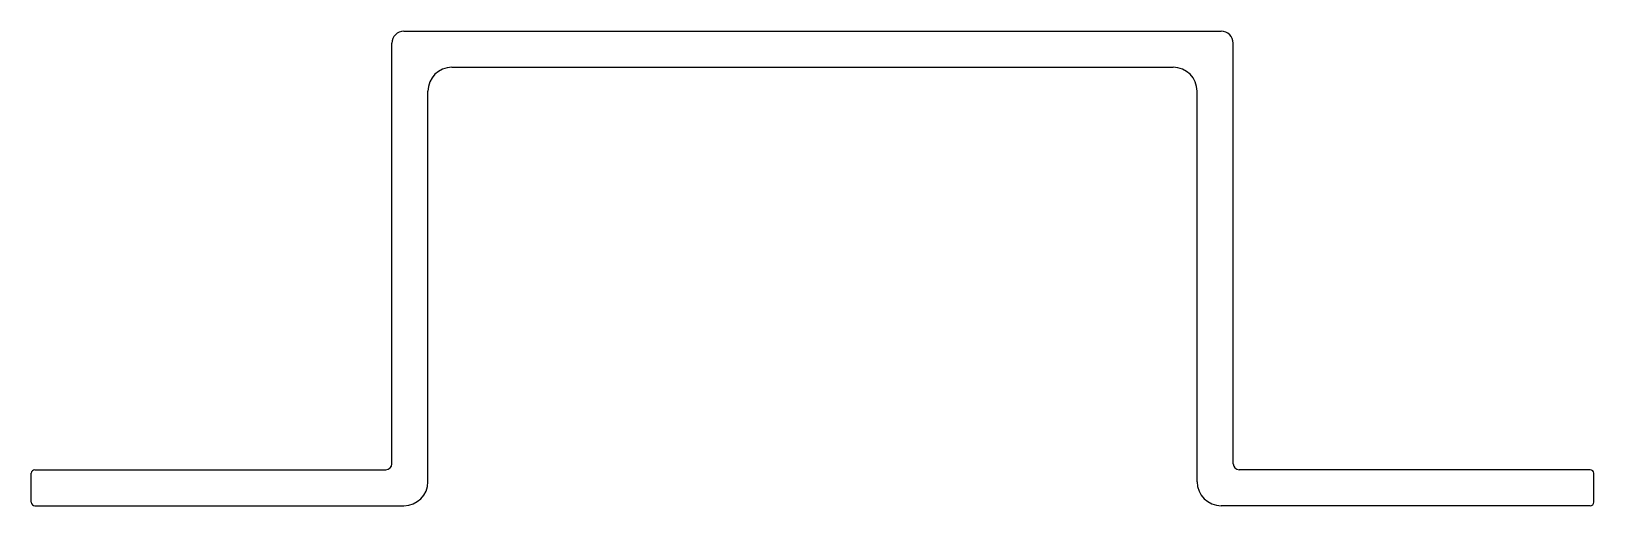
# Model space of a CAD drawing. Extents: x 829 to 959, y 580 to 620.
import ezdxf

# ---------------------------------------------------------------- set-up
doc = ezdxf.new("R2010")
doc.units = 0
doc.layers.get('0').update_dxf_attribs({"linetype": 'CONTINUOUS'})

msp = doc.modelspace()

# ---------------------------------------------------------------- linework, layer by layer
for p, q in [((859.24, 583.82), (859.24, 618.82)), ((860.24, 619.82), (928.24, 619.82)), ((929.24, 583.82), (929.24, 618.82)), ((864.24, 616.82), (924.24, 616.82)), ((862.24, 582.32), (862.24, 614.82)), ((926.24, 582.32), (926.24, 614.82)), ((829.24, 580.62), (829.24, 583.02)), ((829.54, 583.32), (858.74, 583.32)), ((958.94, 583.32), (929.74, 583.32)), ((959.24, 580.62), (959.24, 583.02)), ((829.54, 580.32), (860.24, 580.32)), ((958.94, 580.32), (928.24, 580.32))]:
    msp.add_line(p, q)
for centre, radius, start, end in [((860.24, 618.82), 1, 90, 180), ((928.24, 618.82), 1, 0, 90), ((864.24, 614.82), 2, 90, 180), ((924.24, 614.82), 2, 0, 90), ((858.74, 583.82), 0.5, 270, 0), ((929.74, 583.82), 0.5, 180, 270), ((829.54, 583.02), 0.3, 90, 180), ((958.94, 583.02), 0.3, 0, 90), ((860.24, 582.32), 2, 270, 0), ((928.24, 582.32), 2, 180, 270), ((829.54, 580.62), 0.3, 180, 270), ((958.94, 580.62), 0.3, 270, 0)]:
    msp.add_arc(centre, radius, start, end)

doc.saveas('drawing.dxf')
